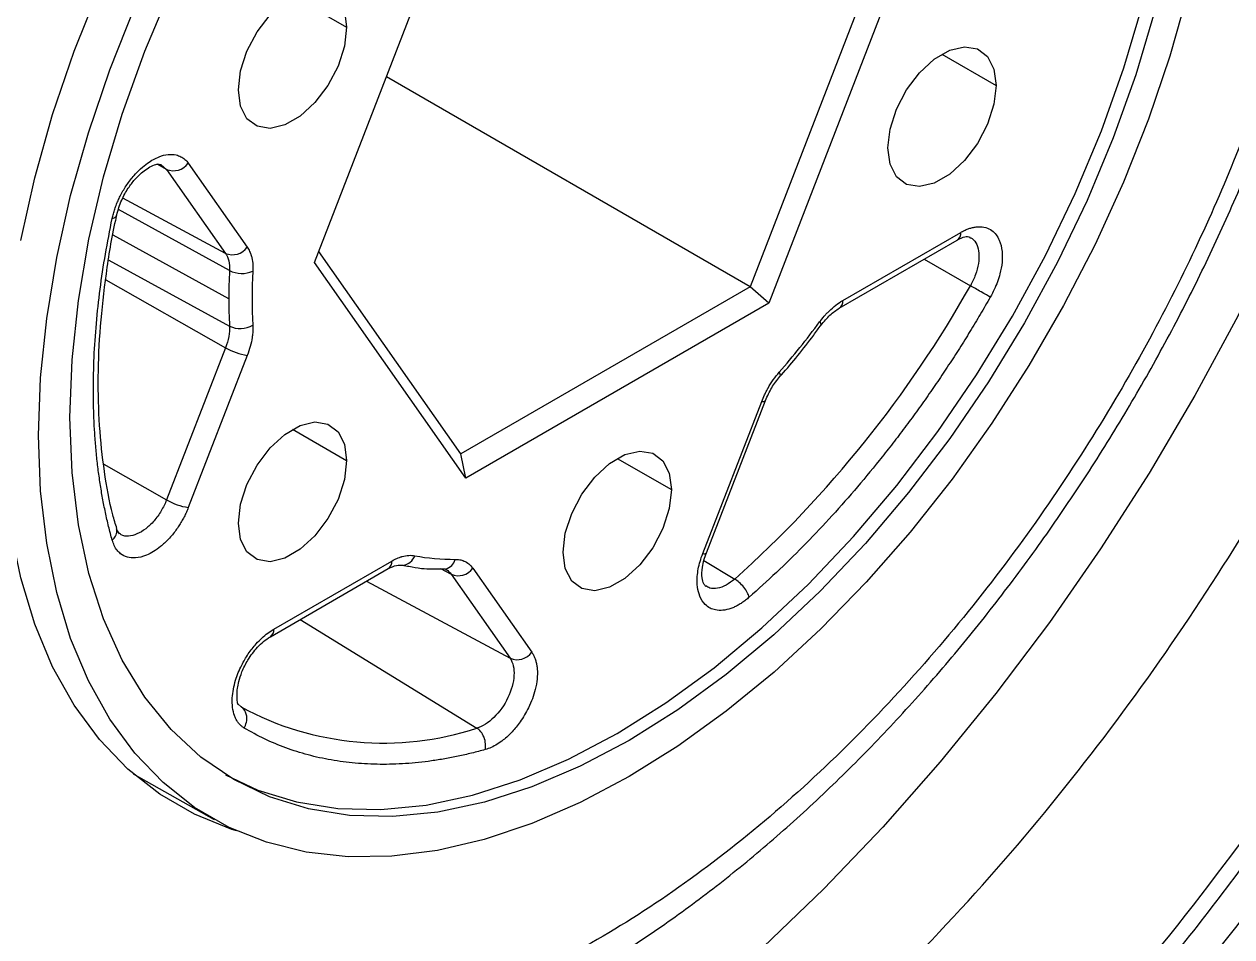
# Model space of a CAD drawing. Header units: inches. Extents: x 0 to 10.9, y 0 to 8.4.
# Drawn here: x 7.2066 to 7.6336, y 6.0254 to 6.3479 of the extents above; entities that cross this region are included whole.
import ezdxf

# ---------------------------------------------------------------- set-up
doc = ezdxf.new("R2010")
doc.units = ezdxf.units.IN
doc.header["$MEASUREMENT"] = 0

msp = doc.modelspace()

# ---------------------------------------------------------------- linework, layer by layer
at = {"color": 7, "linetype": 'Continuous', "lineweight": 25}
for p, q in [((7.30921708081773, 6.263697043919037), (7.362761094299493, 6.401701173055257)), ((7.514395477094499, 6.38696531862202), (7.463262378713904, 6.255175072557348)), ((7.523393134744792, 6.387338248074084), (7.46984912126303, 6.249334118937863)), ((7.30148216542855, 6.357883725423431), (7.320624485224743, 6.346833099424278)), ((7.53112182881448, 6.337350479075011), (7.550264148610673, 6.326299853075856)), ((7.463262378713904, 6.255175072557348), (7.334705051132849, 6.329389638068445)), ((7.256974572611162, 6.296634547198837), (7.253624687504458, 6.298433104637512)), ((7.255085870616738, 6.298290233068868), (7.256974575211606, 6.296634545802616)), ((7.264656225438152, 6.29878418718303), (7.285513996329152, 6.26910732043857)), ((7.256974574978532, 6.296634545927789), (7.277832345873172, 6.26695767917821)), ((7.277832345868899, 6.266957679184352), (7.24147444451636, 6.286478281190659)), ((7.279221795069519, 6.260902838209599), (7.23999397647309, 6.282468940655674)), ((7.278949875209705, 6.250919258665703), (7.238048432200745, 6.273326115550904)), ((7.496020219743544, 6.250284891945594), (7.537735765521392, 6.274366763926086)), ((7.494796908238414, 6.247581084033373), (7.536512454016266, 6.271662956013866)), ((7.236524440731102, 6.264562487414454), (7.279221780454256, 6.241249620933539)), ((7.360996181952708, 6.196138053805385), (7.310745343840664, 6.267635983005906)), ((7.524859036273108, 6.264935581146942), (7.541168447298363, 6.255525197666374)), ((7.362761094299493, 6.187513516860329), (7.30921708081773, 6.263697043919037)), ((7.235445851222108, 6.257601211448677), (7.277832346014232, 6.233590566229029)), ((7.463262378713904, 6.255175072557348), (7.360996181952708, 6.196138053805385)), ((7.46984912126303, 6.249334118937863), (7.463262378713904, 6.255175072557348)), ((7.46984912126303, 6.249334118937863), (7.362761094299493, 6.187513516860329)), ((7.488446106860049, 6.241640170661791), (7.48838389782073, 6.241577385789789)), ((7.277832345893838, 6.233590566298865), (7.25697457300978, 6.179831824743826)), ((7.285513996329109, 6.230919768571825), (7.264656223440157, 6.177161027004257)), ((7.473875392762375, 6.223510451954399), (7.473804572938635, 6.223444047837485)), ((7.446523336380132, 6.160899371878664), (7.467381107271159, 6.214658108296926)), ((7.447853146396031, 6.161173901723295), (7.468710917311592, 6.214932638204735)), ((7.468710917311592, 6.214932638204735), (7.468728305184133, 6.215008875542046)), ((7.30148216542855, 6.204782323194853), (7.320624485224743, 6.193731697195699)), ((7.362761094299493, 6.187513516860329), (7.360996181952708, 6.196138053805385)), ((7.23474100087155, 6.192426459276358), (7.256974572997995, 6.179831824713816)), ((7.416301997121515, 6.194515700020642), (7.435444316917708, 6.183465074021489)), ((7.24027157331489, 6.167830986728927), (7.23933030040489, 6.169262306981747)), ((7.294874454036958, 6.134165913065145), (7.336589995819051, 6.158247782738938)), ((7.446939223021372, 6.158401778921854), (7.457844917644006, 6.151871523179528)), ((7.293651142484282, 6.131462105125475), (7.33536668431562, 6.155543974827697)), ((7.339825512750936, 6.156664415258794), (7.339477893134876, 6.156712144866775)), ((7.353817511527442, 6.155539986015426), (7.357547457968271, 6.15353737317839)), ((7.355612212608927, 6.155416125736442), (7.354949577146026, 6.15533581686759)), ((7.355616462584774, 6.155417051471673), (7.355670006294325, 6.155198605154028)), ((7.357547457846874, 6.153537373244072), (7.378405230730949, 6.123860503663879)), ((7.365229108291405, 6.155687014520866), (7.38608688118027, 6.126010144933669)), ((7.327669585311115, 6.151100534153692), (7.378405230742549, 6.123860503647026)), ((7.304219221444043, 6.137562927249296), (7.366632284143748, 6.099215590254327)), ((7.283308103184757, 6.106664904666808), (7.282318955195386, 6.107659518556924)), ((7.245103717562321, 6.083064093319661), (7.273794751411394, 6.0669074748009))]:
    msp.add_line(p, q, dxfattribs=at)
at = {"color": 7, "linetype": 'Continuous', "lineweight": 25, "flags": 128}
for points in [[(7.612883950529001, 6.001004306269026), (7.635431255871736, 6.02937930234494), (7.657197335477774, 6.058739039101076), (7.678113705207997, 6.088991139943546), (7.698114554424925, 6.120040420570896), (7.717136953057318, 6.151789188459146), (7.735121049601472, 6.184137550238609), (7.752010259436181, 6.216983725995385), (7.7677514428589, 6.250224369508627), (7.782295072282905, 6.283754893415989), (7.795595388069402, 6.31746979828416), (7.807610542504285, 6.351263004549112), (7.818302731466523, 6.385028186281652), (7.827638313373911, 6.418659105728137), (7.835587915031937, 6.452049947573745), (7.842126524052714, 6.485095651876606), (7.84723356755321, 6.517692244625255), (7.850892976885151, 6.549737164879325), (7.853093238192923, 6.581129587464217), (7.853827428640438, 6.611770740204397)], [(7.719631831533208, 6.556658874671959), (7.718908899009602, 6.530208903971669), (7.716743072123589, 6.503032941749395), (7.713143250722413, 6.475242659863136), (7.708124227244372, 6.44695225454216), (7.701706625933515, 6.418277977130203), (7.693916818090194, 6.389337656383764), (7.684786813705753, 6.360250214288469), (7.674354129926583, 6.331135177383127), (7.662661636888138, 6.302112185599533), (7.649757381552344, 6.273300500636342), (7.635694390272329, 6.244818515887154), (7.620530450895767, 6.216783269936668), (7.604327875302211, 6.189309965624038), (7.587153243350214, 6.162511496649691), (7.569077129286415, 6.136497983670893), (7.550173811740819, 6.111376321792355), (7.530520968499966, 6.087249741311319), (7.510199357312255, 6.064217383522115), (7.489292484037029, 6.042373893323322), (7.467886259501086, 6.021809030301584)], [(7.205392546892512, 6.271532994669743), (7.210351488045088, 6.293630376426003), (7.216668998691561, 6.31597346504285), (7.224301923828345, 6.338409634569436), (7.233198122837071, 6.360785623217917)], [(7.222788660798741, 6.208981671320114), (7.223540939587878, 6.229312540315255), (7.225792050659466, 6.250357241723291), (7.229524861698994, 6.271955612659371), (7.234710963760516, 6.293943276479216), (7.24131088747589, 6.316152893784644), (7.249274403440499, 6.338415435977427), (7.258540904489352, 6.360561471668986)], [(7.282346066951849, 6.324735438917265), (7.283121339401337, 6.331409636492992), (7.285384348786665, 6.338438240791331), (7.28895175954607, 6.34525183609275), (7.293534561276033, 6.351298425427936), (7.298761482635364, 6.356088150089409), (7.304209069541228, 6.359232975070682), (7.309435990900559, 6.360478125354769), (7.314018792630522, 6.359722726270845), (7.317586203389927, 6.357027975760158), (7.319849212775256, 6.352612186482789), (7.320624485224743, 6.346833099424278)], [(7.617924947789451, 6.358816132277951), (7.611653132392058, 6.336634653677565), (7.604075417041985, 6.314360767431894), (7.595243565218776, 6.292146626769417), (7.585217907425762, 6.270143976795705), (7.574066929071553, 6.24850311792047), (7.561866802645253, 6.227371879153371), (7.548700867381116, 6.206894608281983), (7.534659059967082, 6.187211185830037), (7.519837300185993, 6.168456069531606), (7.50433683568622, 6.150757375848447), (7.488263550357562, 6.134236004804658), (7.47172724103691, 6.119004814116912), (7.45484086748452, 6.105167848261837), (7.437719780754314, 6.092819627746717), (7.420480935229213, 6.082044503438604)], [(7.420480935229213, 6.082044503438604), (7.40324208970411, 6.072916080362353), (7.386121002973904, 6.065496714903674), (7.369234629421515, 6.059837088851791), (7.352698320100862, 6.055975863191418), (7.336625034772204, 6.05393941400905), (7.321124570272431, 6.053741652317535), (7.306302810491341, 6.055383929029752), (7.292261003077308, 6.058855025730512), (7.279095067813172, 6.064131231309701), (7.266894941386872, 6.071176503933213), (7.255743963032663, 6.079942717245217), (7.245718305239649, 6.090369989119965), (7.23688645341644, 6.102387090717443), (7.229308738066367, 6.115911933048556), (7.223036922668974, 6.130852127726174), (7.218113850082963, 6.147105618071491), (7.214573149886025, 6.164561376264627), (7.212439008650729, 6.183100161777213), (7.211726004725702, 6.202595335906121), (7.212439008650729, 6.222913726844203), (7.214573149886025, 6.243916539378773), (7.218113850082963, 6.26546030300365), (7.223036922668974, 6.287397851968187), (7.229308738066368, 6.309579330568572), (7.23688645341644, 6.331853216814243), (7.24571830523965, 6.354067357476719)], [(7.277783291649996, 6.082735108760939), (7.289254387644575, 6.077326506929264), (7.302934379731024, 6.073102218781318), (7.317477191513053, 6.070798964447083), (7.33277214341181, 6.070434273082783), (7.348702831608001, 6.072010920209909), (7.365148013945243, 6.075516906591818), (7.381982532656073, 6.080925549555171), (7.399078266888144, 6.088195686061187), (7.416305107781262, 6.097271985981231), (7.43353194867438, 6.108085373192487), (7.45062768290645, 6.120553551288979), (7.467462201617281, 6.1345816299069), (7.483907383954521, 6.150062846897582), (7.499838072150713, 6.166879380851911), (7.51513302404947, 6.184903247792395), (7.529675835831498, 6.203997275208507), (7.543355827917948, 6.224016146022322), (7.556068887308835, 6.244807504539224), (7.567718259945839, 6.26621311596673), (7.57821528706911, 6.288070070676818), (7.587480079963961, 6.310212024046554), (7.595442127962229, 6.332470462441116), (7.602040835071027, 6.35467598570431)], [(7.606250906697911, 6.35227070776692), (7.599650982982537, 6.330061090461492), (7.591687467017926, 6.30779854826871), (7.582420965969074, 6.28565251257715), (7.571922003504228, 6.263791528090567), (7.560270483067192, 6.242381970100929), (7.547555079763871, 6.22158677827198), (7.533872565491175, 6.201564216570018), (7.519327072444449, 6.18246666877955), (7.504029300608583, 6.164439478770675), (7.4880956752643, 6.147619844344476), (7.471647460921453, 6.132135773074909), (7.454809838422894, 6.118105108093873), (7.437710952242674, 6.105634631233821), (7.420480935229213, 6.094819250353537), (7.403250918215751, 6.085741277032029), (7.38615203203553, 6.078469800127699), (7.369314409536972, 6.07306015997043), (7.352866195194124, 6.069553527188248), (7.336932569849841, 6.067976589373988), (7.321634798013976, 6.068341347976597), (7.307089304967248, 6.070645026962862), (7.293406790694553, 6.0748700939447), (7.280691387391233, 6.080984393611211), (7.269039866954197, 6.08894139245002), (7.258540904489351, 6.098680532895398), (7.249274403440499, 6.110127694207897), (7.24131088747589, 6.123195756577948), (7.234710963760516, 6.137785264160201), (7.229524861698994, 6.15378518199257), (7.225792050659466, 6.171073741039337), (7.223540939587878, 6.189519364927039), (7.222788660798741, 6.208981671320114)], [(7.320624485224743, 6.346833099424278), (7.319849212775256, 6.34015890184855), (7.317586203389927, 6.333130297550212), (7.314018792630522, 6.326316702248793), (7.309435990900559, 6.320270112913605), (7.304209069541228, 6.315480388252134), (7.298761482635364, 6.31233556327086), (7.293534561276033, 6.311090412986773), (7.28895175954607, 6.311845812070698), (7.285384348786665, 6.314540562581382), (7.283121339401337, 6.318956351858754), (7.282346066951849, 6.324735438917265)], [(7.511985730337779, 6.304202192568844), (7.512761002787266, 6.310876390144572), (7.515024012172595, 6.317904994442911), (7.518591422931999, 6.324718589744328), (7.523174224661963, 6.330765179079516), (7.528401146021293, 6.335554903740989), (7.533848732927158, 6.338699728722261), (7.539075654286489, 6.339944879006348), (7.543658456016452, 6.339189479922424), (7.547225866775856, 6.336494729411738), (7.549488876161185, 6.332078940134368), (7.550264148610673, 6.326299853075856)], [(7.550264148610673, 6.326299853075856), (7.549488876161185, 6.319625655500129), (7.547225866775856, 6.31259705120179), (7.543658456016451, 6.305783455900372), (7.539075654286489, 6.299736866565184), (7.533848732927157, 6.294947141903712), (7.528401146021293, 6.291802316922439), (7.523174224661963, 6.290557166638353), (7.518591422931999, 6.291312565722276), (7.515024012172595, 6.294007316232962), (7.512761002787266, 6.298423105510332), (7.511985730337779, 6.304202192568844)], [(7.281673936330927, 6.06292404650123), (7.280079921881604, 6.063422430807623), (7.266818062127803, 6.068737077812917), (7.254529047910562, 6.07583368094713), (7.243296825657881, 6.084663763214993), (7.23319812283707, 6.095167006201033), (7.224301923828344, 6.107271662105505), (7.21666899869156, 6.120895043854623), (7.210351488045088, 6.135944089937112), (7.205392546892512, 6.152316000108699), (7.201826049830207, 6.169898937622011), (7.199676359649487, 6.188572793184968), (7.198958160914046, 6.208210005429035)], [(7.282346066951849, 6.171634036688687), (7.283121339401337, 6.178308234264414), (7.285384348786665, 6.185336838562753), (7.28895175954607, 6.192150433864171), (7.293534561276033, 6.198197023199358), (7.298761482635364, 6.202986747860831), (7.304209069541228, 6.206131572842104), (7.309435990900559, 6.20737672312619), (7.314018792630522, 6.206621324042267), (7.317586203389927, 6.203926573531581), (7.319849212775256, 6.199510784254211), (7.320624485224743, 6.193731697195699)], [(7.397165898644814, 6.161367413514476), (7.397941171094302, 6.168041611090204), (7.40020418047963, 6.175070215388542), (7.403771591239034, 6.181883810689961), (7.408354392968998, 6.187930400025148), (7.413581314328328, 6.192720124686621), (7.419028901234193, 6.195864949667894), (7.424255822593524, 6.197110099951979), (7.428838624323487, 6.196354700868056), (7.432406035082892, 6.19365995035737), (7.43466904446822, 6.18924416108), (7.435444316917708, 6.183465074021489)], [(7.320624485224743, 6.193731697195699), (7.319849212775256, 6.187057499619971), (7.317586203389927, 6.180028895321633), (7.314018792630522, 6.173215300020215), (7.309435990900559, 6.167168710685027), (7.304209069541228, 6.162378986023555), (7.298761482635364, 6.159234161042281), (7.293534561276033, 6.157989010758196), (7.28895175954607, 6.15874440984212), (7.285384348786665, 6.161439160352805), (7.283121339401337, 6.165854949630176), (7.282346066951849, 6.171634036688687)], [(7.435444316917708, 6.183465074021489), (7.43466904446822, 6.176790876445762), (7.432406035082892, 6.169762272147422), (7.428838624323487, 6.162948676846004), (7.424255822593524, 6.156902087510817), (7.419028901234193, 6.152112362849345), (7.413581314328328, 6.148967537868071), (7.408354392968998, 6.147722387583985), (7.403771591239034, 6.148477786667909), (7.40020418047963, 6.151172537178594), (7.397941171094302, 6.155588326455965), (7.397165898644814, 6.161367413514476)], [(7.340611503298182, 6.156673958605823), (7.340117979928709, 6.156649240925921), (7.340031127439577, 6.156651405381359)]]:
    msp.add_lwpolyline(points, dxfattribs=at)
at = {"color": 7, "linetype": 'Continuous', "lineweight": 25}
for centre, radius, start, end in [((7.259447199184667, 6.302598574682921), 0.006456276481292843, 247.4815893315273, 323.7859882835002), ((7.534917552206587, 6.274013195406441), 0.002840305790972685, 304.1613054868545, 7.150874929247471), ((7.280304969649638, 6.272921708765034), 0.006456277352524044, 247.4816194089307, 323.7859844811366), ((7.465238410694641, 6.250840864739921), 0.1862885519797985, 176.9037855960405, 179.9758887963237), ((7.28360358584327, 6.269509759750356), 0.009658115186538552, 243.0193185458923, 293.4963916933034), ((7.185475651665207, 6.456136813206567), 0.4083655026635304, 311.8339616282895, 330.5768943239228), ((7.448209368785778, 6.250840159973659), 0.1692595120583537, 179.9732244213106, 183.2482177580401), ((7.493198774377796, 6.249932076705878), 0.002843419164538486, 304.3931719307128, 7.127707016237549), ((7.487205459496461, 6.241683331206061), 0.001241397886802994, 358.0075562130475, 57.67179591124777), ((7.283001115790718, 6.249027690747183), 0.00864764085560584, 244.0850663052112, 300.9939240190232), ((7.288951185752285, 6.253187926125854), 0.02253186880802211, 240.4309767059778, 261.2253895266214), ((7.472643959289186, 6.224029315770842), 0.001336281429528642, 337.1519018908823, 44.820105143774), ((7.467842785647874, 6.215779793612064), 0.001212981809310748, 247.6282531092215, 315.700635523326), ((7.268093412978966, 6.199429185013074), 0.02253186927515468, 240.4309766727774, 261.2253894125605), ((7.33377178250466, 6.157894214219134), 0.002840305790520166, 304.1613055008735, 7.15087493617181), ((7.339713916171665, 6.161954149979437), 0.005355939095217346, 279.6475664399485, 339.8146306099324), ((7.354330855815234, 6.160101017255012), 0.004856962401903656, 285.2967628552455, 344.8224398082682), ((7.446985014796033, 6.162021056819568), 0.001212981543946183, 247.6282447350761, 315.7006442201235), ((7.360020081568909, 6.159501402927556), 0.006456277434617718, 247.4816213945392, 323.785984131868), ((7.291971480575568, 6.133850490702318), 0.002920059227345431, 305.158466522719, 6.201141191835527), ((7.380877854475369, 6.129824533304052), 0.006456277399052629, 247.4816199839532, 323.7859843000523), ((7.333608892537522, 6.199550576547007), 0.1056297950175814, 241.562965237737, 288.2179965486972)]:
    msp.add_arc(centre, radius, start, end, dxfattribs=at)
for points, knots in [([(7.395029203503368, 7.474254877316403), (7.392019268060231, 7.475810364165667), (7.381445241878698, 7.481274853015966), (7.362417403302498, 7.488970269481786), (7.338023147754916, 7.49734374428788), (7.312819043607847, 7.503976935744419), (7.286909262399522, 7.508984505322472), (7.260313447674344, 7.512319046118499), (7.233077881895302, 7.513977289846602), (7.205246752113464, 7.513945972016639), (7.176870478961093, 7.512217972681005), (7.148003389559644, 7.508789440202618), (7.118703658344013, 7.503661743422023), (7.089032195046875, 7.49684167456807), (7.059051599429364, 7.48834163460339), (7.028825104366493, 7.478179386488253), (6.998415703075528, 7.466377605445579), (6.967885507705667, 7.452963305628618), (6.937295351991261, 7.437967251097509), (6.906704797402057, 7.42142352268378), (6.876172308030043, 7.403369244713346), (6.845754738766543, 7.383843974624733), (6.815507288310438, 7.362889268583568), (6.785483468350926, 7.340548270090168), (6.755735829775182, 7.316865967781711), (6.726316058878641, 7.291889132145068), (6.697275042067984, 7.265666272683965), (6.668662899844444, 7.23824760453673), (6.640528993247301, 7.209685016721487), (6.612921907016832, 7.180032036781582), (6.58588941397276, 7.149343788586282), (6.559478424888745, 7.117676941494836), (6.533734927699932, 7.085089650109877), (6.508703919358511, 7.051641484533674), (6.484429333134499, 7.017393351487828), (6.460953963689381, 6.982407406937956), (6.438319391844801, 6.946746961033174), (6.416565910636012, 6.910476376278122), (6.395732494087136, 6.873661030815253), (6.375856755433792, 6.836367278696807), (6.356974791850788, 6.798662199013894), (6.339121092669026, 6.760613397246608), (6.322328469958677, 6.722288807975681), (6.306628087937502, 6.683756713348517), (6.292049425780719, 6.645085623608018), (6.278620245191531, 6.606344159008516), (6.266366575100856, 6.567600941458615), (6.255312667856468, 6.528924474175049), (6.245481096503478, 6.490383101185514), (6.236892357126515, 6.452044716178719), (6.229566346499295, 6.413977469398255), (6.223516853493358, 6.376246824947362), (6.218772149528831, 6.338926345728998), (6.215298078704818, 6.302057317629345), (6.213285282513826, 6.265799599173191), (6.212441853070853, 6.24073264982225), (6.212659387902434, 6.2279787055436), (6.212677960039606, 6.22688983163364)], [0, 0, 0, 0, 0.007164773257650924, 0.02517014116827869, 0.0431973886730683, 0.06126747105727935, 0.0793982544675005, 0.09760346378616465, 0.1158920342456558, 0.134267922621993, 0.1527303782042145, 0.1712746107331366, 0.1898927363660717, 0.2085748499814257, 0.2273100725796954, 0.2460874539306307, 0.2648966601583378, 0.2837284271020927, 0.3025748001004492, 0.3214292037229995, 0.3402860337730477, 0.3591405083007086, 0.3779899528206379, 0.3968325182589684, 0.4156670256866117, 0.4344928290285729, 0.4533096984734979, 0.4721177242887724, 0.4909172392569265, 0.509708757296404, 0.5284929256854648, 0.5472704884441901, 0.5660422586987122, 0.5848090981650325, 0.6035719021965278, 0.6223315891146669, 0.6410890927754663, 0.6598453575123974, 0.678601334741333, 0.6973578722227296, 0.7161157186743613, 0.734875834959481, 0.7536391815164669, 0.7724067153311523, 0.7911793854745302, 0.8099581264842586, 0.8287438487636967, 0.8475374249904316, 0.8663396712972994, 0.8851513217119449, 0.9039729940221812, 0.9228051448906657, 0.9416480117116841, 0.9605015384554338, 0.9793652827032656, 0.9982383014373495, 1, 1, 1, 1]), ([(6.940577055881089, 6.084562521952886), (6.940577055881089, 6.106048808907548), (6.941731138159014, 6.129557582677938), (6.947326688597435, 6.181033954060199), (6.951770823970306, 6.209010045648171), (6.965108079565971, 6.269514178236271), (6.974008443209142, 6.30205344987563), (6.997461153375196, 6.371145896540584), (7.012026639429285, 6.407709573414065), (7.047751431203383, 6.483337951326005), (7.068927761299539, 6.522404638310485), (7.118089293734028, 6.60032964707215), (7.146087319979491, 6.639171960367058), (7.207894918204574, 6.712918398342103), (7.241701114355662, 6.747786703142785), (7.312727919302982, 6.809619860812255), (7.34992362829263, 6.836544155102313), (7.424350277822001, 6.879509745327316), (7.46154598681165, 6.895530702521325), (7.53257279175897, 6.915703348301424), (7.566378987910057, 6.919866846761495), (7.62818658613514, 6.917481942724171), (7.656184612380604, 6.910965462457572), (7.705346144815092, 6.889801150859356), (7.726522474911248, 6.875184134178032), (7.762247266685346, 6.840802722882096), (7.776812752739437, 6.821055998247774), (7.800265462905489, 6.779041474370752), (7.809165826548662, 6.756778343859986), (7.822503082144324, 6.711673078808527), (7.826947217517197, 6.688828076703762), (7.832542767955618, 6.643812190342412), (7.833696850233542, 6.621635891607585), (7.833696850233542, 6.600149604652922)], [0, 0, 0, 0, 0.0625, 0.0625, 0.125, 0.125, 0.1875, 0.1875, 0.2500000000000001, 0.2500000000000001, 0.3125000000000001, 0.3125000000000001, 0.3750000000000001, 0.3750000000000001, 0.4375000000000001, 0.4375000000000001, 0.5000000000000001, 0.5000000000000001, 0.5625000000000001, 0.5625000000000001, 0.6250000000000001, 0.6250000000000001, 0.6875000000000001, 0.6875000000000001, 0.7500000000000001, 0.7500000000000001, 0.8125000000000001, 0.8125000000000001, 0.8750000000000001, 0.8750000000000001, 0.9375000000000001, 0.9375000000000001, 1, 1, 1, 1]), ([(7.7601286632594, 6.557679594312338), (7.7601286632594, 6.57562613847761), (7.759164709430858, 6.594149018931856), (7.754490993898527, 6.631748795683768), (7.750779004390335, 6.650830214455377), (7.7396389853123, 6.6885046452698), (7.732204905634122, 6.707100052461921), (7.712615895225831, 6.742192924019153), (7.700449989627066, 6.758686488799198), (7.6706106528109, 6.787403759381539), (7.652923001885873, 6.799612706231659), (7.611860550521911, 6.817290318637488), (7.58847503884114, 6.822733246080158), (7.53684988864016, 6.824725250828402), (7.508613069800054, 6.821247664907977), (7.449287524414066, 6.804398347052975), (7.418219595574156, 6.791016750853551), (7.356054310540475, 6.755129495685312), (7.324986381700565, 6.732640824766281), (7.265660836314578, 6.680994325893074), (7.237424017474472, 6.651870374723941), (7.185798867273492, 6.590273240284507), (7.162413355592721, 6.557829975773552), (7.121350904228758, 6.492742666166672), (7.103663253303731, 6.460111992247199), (7.073823916487565, 6.396942956703347), (7.061658010888801, 6.366402936306185), (7.04206900048051, 6.308693074747708), (7.034634920802332, 6.281514461857834), (7.023494901724296, 6.230978038791115), (7.019782912216105, 6.207610848158566), (7.015109196683775, 6.164614914313458), (7.014145242855231, 6.144979076458741), (7.014145242855231, 6.12703253229347)], [0, 0, 0, 0, 0.06250000000000001, 0.06250000000000001, 0.125, 0.125, 0.1875, 0.1875, 0.25, 0.25, 0.3125, 0.3125, 0.375, 0.375, 0.4375000000000001, 0.4375000000000001, 0.5, 0.5, 0.5625, 0.5625, 0.625, 0.625, 0.6875, 0.6875, 0.75, 0.75, 0.8125000000000001, 0.8125000000000001, 0.8750000000000001, 0.8750000000000001, 0.9375000000000001, 0.9375000000000001, 1, 1, 1, 1]), ([(7.02305388347897, 6.139354575564903), (7.02306707757712, 6.145132636694493), (7.023098485017799, 6.158886825127997), (7.024575228622738, 6.181512447397434), (7.027272197694717, 6.206979261418429), (7.031241060948826, 6.23304172324311), (7.036420517957048, 6.259566583630386), (7.042812530273443, 6.286463360802514), (7.050395069614375, 6.313627461771437), (7.059145650962536, 6.340956272028777), (7.069035204805876, 6.368345586507091), (7.080029945076397, 6.39569124547725), (7.092091113931708, 6.422889317481264), (7.105175308124002, 6.44983662740708), (7.119234655482527, 6.476431157777331), (7.13421703442079, 6.502572458548249), (7.150066092509967, 6.528161728401708), (7.166721586682745, 6.553102510740536), (7.184119625538591, 6.577301123414847), (7.202193128845197, 6.600667316648047), (7.220871888470811, 6.623114373496325), (7.240082785479631, 6.644559468477873), (7.259750043055121, 6.664924067161835), (7.279795502139324, 6.684134339140234), (7.300138929760196, 6.702121586469802), (7.320698373621366, 6.71882268797213), (7.341390581039621, 6.734180556571164), (7.362131505732696, 6.748144601352263), (7.382836931649557, 6.760671176642453), (7.403423249063595, 6.77172398718688), (7.423808230211353, 6.781274305421304), (7.443910974021033, 6.789300679120021), (7.46365423448534, 6.795789595076821), (7.48296633919238, 6.800735217529255), (7.501783975716824, 6.80413803838079), (7.520053927059834, 6.806003747515311), (7.537731676019614, 6.806335229936257), (7.554792270674644, 6.805146707565802), (7.571187669841385, 6.802389959684472), (7.586547688276671, 6.798331684633931), (7.595989727953339, 6.794420739939615), (7.60053535334826, 6.79253791693427)], [0, 0, 0, 0, 0.01862485683052684, 0.0443349048493524, 0.07006189061383113, 0.09580995473097577, 0.1215808870643338, 0.1473748220710552, 0.1731907511037901, 0.1990268926852108, 0.2248809551172497, 0.2507503189320393, 0.2766321605753485, 0.302523533652711, 0.3284214200842916, 0.3543227605032292, 0.3802244710551851, 0.4061225158592972, 0.432013692943684, 0.4578948960516549, 0.4837630360609082, 0.5096150703987451, 0.5354480528984135, 0.5612592133340683, 0.5870460788659949, 0.6128066535211937, 0.6385396767158978, 0.6642449875936539, 0.689924028147518, 0.7155805235538266, 0.7412213803786453, 0.7668571256821305, 0.7924992004394075, 0.8181693748962584, 0.8438979181027688, 0.8697250806648141, 0.8957017181016693, 0.9218878107198506, 0.9483468001073829, 0.9751329050500674, 1, 1, 1, 1]), ([(7.344036266172361, 5.573584689895905), (7.349420931955088, 5.576736609923029), (7.364984859073646, 5.58584697174772), (7.390653698047882, 5.602053413763835), (7.420949897267907, 5.622641779024148), (7.451033989053603, 5.644647254489634), (7.480855054582408, 5.667999859037842), (7.510360947921193, 5.692660240657), (7.539500656057442, 5.718578448675191), (7.568223851951894, 5.745705188819221), (7.596480990213318, 5.773988850307577), (7.624223289505393, 5.803376344434835), (7.651402771704825, 5.833812929444895), (7.677972306720728, 5.865242316798476), (7.70388567152825, 5.897606713609324), (7.729097616619658, 5.930846894187015), (7.753563937847638, 5.964902275593567), (7.777241550982376, 5.999711003278353), (7.8000885670293, 6.035210044232821), (7.822064366628483, 6.071335287254683), (7.843129661200525, 6.108021630135084), (7.863246471290886, 6.145202917605587), (7.882378317537438, 6.182812238730975), (7.900490291388291, 6.220782071186544), (7.91754917858349, 6.259044585363888), (7.933523402212255, 6.297531574122148), (7.948383061862363, 6.336174572770537), (7.962099967195128, 6.374904977630224), (7.974647657735137, 6.41365415715794), (7.986001438691585, 6.452353568936888), (7.996138321942024, 6.490934822503108), (8.005037288347832, 6.529329900164161), (8.012678321594919, 6.567470729591668), (8.019046009736396, 6.605291103595419), (8.024116077476524, 6.642719741523735), (8.027905685086429, 6.67970632838741), (8.030285583996918, 6.716124248450227), (8.031375049248606, 6.744221992327307), (8.031213189854698, 6.759922905021436), (8.031172003007795, 6.763918169502497)], [0, 0, 0, 0, 0.0147918128403038, 0.04275450070387832, 0.07070804841371159, 0.09865197468039204, 0.1265843046125653, 0.1545039014274174, 0.1824102856211445, 0.2103034850167829, 0.2381839132106106, 0.2660522729570828, 0.2939094806681083, 0.3217566083256995, 0.3495948394724028, 0.3774254364008757, 0.4052497161259397, 0.4330690331445143, 0.4608847673505104, 0.4886983157674696, 0.5165110869919702, 0.5443244540194697, 0.5721394088163111, 0.5999573758528902, 0.6277797798588552, 0.6556080417131425, 0.6834435724554865, 0.7112877643707741, 0.7391419779771934, 0.7670075234968198, 0.7948856350652004, 0.8227774355432292, 0.8506838893356643, 0.8786057401163953, 0.9065434298578342, 0.9344969951509436, 0.9624659366422924, 0.9904490577659866, 1, 1, 1, 1]), ([(7.145004851614688, 6.177063422944166), (7.145004851614688, 6.189776844365763), (7.145687721315973, 6.203686969864814), (7.148998604716141, 6.234145503906469), (7.151628196602779, 6.250698938328974), (7.159519841694974, 6.286499192554557), (7.164786180827456, 6.305752657519254), (7.178663133529837, 6.346634611360526), (7.187281521751441, 6.368269314173375), (7.208419856819818, 6.413018574101587), (7.220949876978413, 6.436134306299866), (7.250038722384324, 6.482242481144556), (7.266605135528792, 6.505225451582859), (7.303176649487922, 6.548861168926521), (7.323179752827128, 6.569492721233496), (7.365206265152421, 6.606079358698538), (7.387214940939836, 6.622010445373072), (7.431253138998954, 6.64743315597499), (7.453261814786369, 6.656912745483155), (7.495288327111662, 6.66884888631252), (7.51529143045087, 6.671312425528148), (7.551862944409999, 6.669901279426425), (7.568429357554467, 6.66604548247139), (7.597518202960377, 6.653522573649877), (7.610048223118974, 6.64487369479108), (7.631186558187349, 6.62453023704071), (7.639804946408954, 6.61284611346449), (7.653681899111334, 6.58798614817577), (7.658948238243818, 6.57481306894879), (7.666839883336012, 6.548124314202934), (7.669469475222649, 6.534606941948343), (7.672780358622818, 6.507971072512817), (7.673463228324104, 6.494849371588781), (7.673463228324104, 6.482135950167183)], [0, 0, 0, 0, 0.0625, 0.0625, 0.125, 0.125, 0.1875, 0.1875, 0.25, 0.25, 0.3125, 0.3125, 0.375, 0.375, 0.4375, 0.4375, 0.5, 0.5, 0.5625, 0.5625, 0.625, 0.625, 0.6875, 0.6875, 0.75, 0.75, 0.8125, 0.8125, 0.875, 0.875, 0.9375, 0.9375, 1, 1, 1, 1]), ([(7.380922530611259, 5.812949832196914), (7.385333027033936, 5.815539344109975), (7.398081765515657, 5.823024444881209), (7.419091679598433, 5.83654001552072), (7.443844837712316, 5.85392292231779), (7.468358059909582, 5.872699136504698), (7.492568999155623, 5.892787262260753), (7.516414729866382, 5.914135804183688), (7.539833817324014, 5.936681847878323), (7.562765921212812, 5.960362353835637), (7.585151920593532, 5.985111219899676), (7.606933953771903, 6.010860169218723), (7.628055521500923, 6.03753863657023), (7.648461601224416, 6.065073948301473), (7.668098775751748, 6.093391449183162), (7.686915366798718, 6.122414667438496), (7.704861569021278, 6.152065490994929), (7.72188953336176, 6.182264276114918), (7.737953458641783, 6.212929954984136), (7.753009822574566, 6.243980413525365), (7.767017522584887, 6.275332806373525), (7.779937980134421, 6.306903877624661), (7.791735129397942, 6.338610011623279), (7.802375446839697, 6.370367434201303), (7.811828088048017, 6.402092467313545), (7.820064545004451, 6.433701531587813), (7.827060017717296, 6.465112008079126), (7.832788313856337, 6.496239773005769), (7.837240875843775, 6.527009002067883), (7.840355654279072, 6.557315931112242), (7.842198193281106, 6.585853637094453), (7.842340893590293, 6.603941549910237), (7.84240723820757, 6.612351031711243)], [0, 0, 0, 0, 0.0180446032691559, 0.05215873816427469, 0.0862596380957263, 0.120345555575488, 0.1544136730850096, 0.1884627752841457, 0.2224928234772579, 0.2565046239928678, 0.2904995773366684, 0.3244794931707036, 0.3584464569650853, 0.3924027361174464, 0.4263507155510468, 0.4602928548527073, 0.4942316607207551, 0.5281696698155468, 0.5621091580194901, 0.5960521208030372, 0.6300011328173984, 0.6639587661184249, 0.697927575476487, 0.7319100747551127, 0.7659086995651087, 0.7999257502761362, 0.8339633077957923, 0.8680231124403788, 0.9021063938169013, 0.9362136372014348, 0.970344270089647, 0.9999999999999999, 0.9999999999999999, 0.9999999999999999, 0.9999999999999999]), ([(7.833696850233542, 6.600149604652922), (7.833696850233542, 6.578663317698259), (7.832542767955618, 6.55515454392787), (7.826947217517197, 6.503678172545609), (7.822503082144324, 6.475702080957637), (7.809165826548662, 6.415197948369537), (7.80026546290549, 6.382658676730179), (7.776812752739437, 6.313566230065224), (7.762247266685346, 6.277002553191742), (7.726522474911248, 6.201374175279804), (7.705346144815092, 6.162307488295323), (7.656184612380604, 6.084382479533659), (7.62818658613514, 6.04554016623875), (7.566378987910057, 5.971793728263704), (7.53257279175897, 5.936925423463022), (7.46154598681165, 5.875092265793553), (7.424350277822001, 5.848167971503495), (7.34992362829263, 5.805202381278492), (7.312727919302982, 5.789181424084482), (7.241701114355662, 5.769008778304384), (7.207894918204574, 5.764845279844312), (7.146087319979491, 5.767230183881638), (7.118089293734028, 5.773746664148236), (7.068927761299539, 5.794910975746451), (7.047751431203383, 5.809527992427776), (7.012026639429285, 5.843909403723711), (6.997461153375196, 5.863656128358034), (6.974008443209142, 5.905670652235056), (6.965108079565971, 5.927933782745822), (6.951770823970307, 5.973039047797281), (6.947326688597435, 5.995884049902045), (6.941731138159014, 6.040899936263397), (6.940577055881089, 6.063076234998222), (6.940577055881089, 6.084562521952886)], [0, 0, 0, 0, 0.0625, 0.0625, 0.125, 0.125, 0.1875, 0.1875, 0.2500000000000001, 0.2500000000000001, 0.3125000000000001, 0.3125000000000001, 0.3750000000000001, 0.3750000000000001, 0.4375000000000001, 0.4375000000000001, 0.5000000000000001, 0.5000000000000001, 0.5625000000000001, 0.5625000000000001, 0.6250000000000001, 0.6250000000000001, 0.6875000000000001, 0.6875000000000001, 0.7500000000000001, 0.7500000000000001, 0.8125000000000001, 0.8125000000000001, 0.8750000000000001, 0.8750000000000001, 0.9375000000000001, 0.9375000000000001, 1, 1, 1, 1]), ([(7.014145242855231, 6.12703253229347), (7.014145242855231, 6.109085988128198), (7.015109196683775, 6.090563107673952), (7.019782912216106, 6.05296333092204), (7.023494901724296, 6.033881912150432), (7.034634920802332, 5.996207481336008), (7.04206900048051, 5.977612074143887), (7.061658010888801, 5.942519202586655), (7.073823916487565, 5.92602563780661), (7.103663253303731, 5.897308367224269), (7.121350904228758, 5.885099420374148), (7.162413355592721, 5.86742180796832), (7.185798867273492, 5.861978880525649), (7.237424017474472, 5.859986875777407), (7.265660836314578, 5.863464461697831), (7.324986381700565, 5.880313779552834), (7.356054310540475, 5.893695375752257), (7.418219595574156, 5.929582630920496), (7.449287524414066, 5.952071301839528), (7.508613069800054, 6.003717800712733), (7.53684988864016, 6.032841751881866), (7.58847503884114, 6.094438886321301), (7.611860550521911, 6.126882150832256), (7.652923001885873, 6.191969460439136), (7.6706106528109, 6.224600134358609), (7.700449989627066, 6.287769169902461), (7.712615895225831, 6.318309190299622), (7.732204905634122, 6.376019051858099), (7.7396389853123, 6.403197664747974), (7.750779004390335, 6.453734087814694), (7.754490993898527, 6.477101278447241), (7.759164709430858, 6.520097212292351), (7.7601286632594, 6.539733050147067), (7.7601286632594, 6.557679594312338)], [0, 0, 0, 0, 0.0625, 0.0625, 0.125, 0.125, 0.1875, 0.1875, 0.25, 0.25, 0.3125, 0.3125, 0.375, 0.375, 0.4375, 0.4375, 0.5, 0.5, 0.5625, 0.5625, 0.625, 0.625, 0.6875, 0.6875, 0.75, 0.75, 0.8125, 0.8125, 0.875, 0.875, 0.9375, 0.9375, 1, 1, 1, 1]), ([(7.40301961752334, 6.010742228243237), (7.406520764509131, 6.01280815336388), (7.416612458395623, 6.0187629687414), (7.43317579127364, 6.029745086787242), (7.452568507746822, 6.044090776767492), (7.471634502645125, 6.059789152586005), (7.490297883614351, 6.076736841136112), (7.508481819179944, 6.094859398548952), (7.526112397518135, 6.114070341712105), (7.543117751197665, 6.134282502980603), (7.55942822447225, 6.155405070463091), (7.574976439952769, 6.177344540454956), (7.589697503934792, 6.20000471924414), (7.603529231800524, 6.223287070269759), (7.616412182294469, 6.247090669427145), (7.628290062632232, 6.271312773035899), (7.639110078051981, 6.295849445379313), (7.648823119973381, 6.320596377391995), (7.657384065894095, 6.345449305667029), (7.664750363869085, 6.370303571391852), (7.670887074936732, 6.395056937399723), (7.675747811974641, 6.419600536273785), (7.679345579451578, 6.443853649940861), (7.681487274601523, 6.467633746839789), (7.682404588745825, 6.484493311353266), (7.682189392417578, 6.493189023209645), (7.682160857288529, 6.49434207847788)], [0, 0, 0, 0, 0.02351593580529283, 0.0677822515206041, 0.1120129642742356, 0.1562036495543206, 0.2003467117323545, 0.2444407783699598, 0.2884885986262968, 0.3324955534988806, 0.3764686485746543, 0.4204158611174601, 0.4643457345033045, 0.5082671380026826, 0.5521891310596251, 0.5961187894469587, 0.6400643988056041, 0.6840352162519265, 0.7280404218343959, 0.7720889502031347, 0.8161891952544686, 0.8603485158669759, 0.9045724453275615, 0.9488634770258003, 0.9932192742597172, 1, 1, 1, 1]), ([(7.673463228324104, 6.482135950167183), (7.673463228324104, 6.469422528745585), (7.672780358622818, 6.455512403246534), (7.669469475222649, 6.425053869204878), (7.666839883336012, 6.408500434782375), (7.658948238243818, 6.372700180556791), (7.653681899111334, 6.353446715592095), (7.639804946408954, 6.312564761750822), (7.63118655818735, 6.290930058937974), (7.610048223118974, 6.24618079900976), (7.597518202960377, 6.223065066811482), (7.568429357554467, 6.176956891966792), (7.551862944409999, 6.15397392152849), (7.51529143045087, 6.110338204184826), (7.495288327111662, 6.089706651877852), (7.453261814786369, 6.053120014412809), (7.431253138998954, 6.037188927738277), (7.387214940939836, 6.011766217136358), (7.365206265152421, 6.002286627628194), (7.323179752827128, 5.990350486798828), (7.303176649487922, 5.987886947583199), (7.266605135528792, 5.989298093684923), (7.250038722384323, 5.993153890639958), (7.220949876978413, 6.005676799461472), (7.208419856819818, 6.014325678320268), (7.187281521751441, 6.034669136070638), (7.178663133529837, 6.046353259646859), (7.164786180827456, 6.071213224935577), (7.159519841694974, 6.084386304162559), (7.151628196602779, 6.111075058908415), (7.148998604716141, 6.124592431163006), (7.145687721315973, 6.151228300598531), (7.145004851614688, 6.164350001522568), (7.145004851614688, 6.177063422944166)], [0, 0, 0, 0, 0.0625, 0.0625, 0.125, 0.125, 0.1875, 0.1875, 0.25, 0.25, 0.3125, 0.3125, 0.375, 0.375, 0.4375, 0.4375, 0.5, 0.5, 0.5625, 0.5625, 0.625, 0.625, 0.6875, 0.6875, 0.75, 0.75, 0.8125, 0.8125, 0.875, 0.875, 0.9375, 0.9375, 1, 1, 1, 1]), ([(7.237744189767301, 6.279269666791199), (7.237870693227419, 6.279825401746261), (7.238122536355805, 6.280931759070435), (7.238637309972479, 6.282611650307242), (7.239249273653704, 6.284290007835502), (7.239968722675838, 6.285969122458698), (7.241118055199903, 6.288317303464974), (7.242880094939214, 6.291268547204702), (7.245987323148867, 6.295279717486626), (7.249923156580395, 6.298896936764008), (7.254088823699896, 6.301162015652677), (7.257530074305957, 6.302038464395182), (7.260089420049229, 6.301890052636073), (7.26204537890927, 6.301185194454126), (7.263510907307321, 6.300213847390999), (7.26427305641232, 6.299262483557121), (7.264656225438152, 6.29878418718303)], [0, 0, 0, 0, 0.03797877527270607, 0.07560815781592234, 0.1131889468148384, 0.1510231004964896, 0.1894065979877392, 0.2746625595591972, 0.36091260240988, 0.5054384602432019, 0.6243282056663633, 0.7189871580435359, 0.8139170559261931, 0.8761593851510598, 0.9377393643332324, 0.9999999999999999, 0.9999999999999999, 0.9999999999999999, 0.9999999999999999]), ([(7.23936224545939, 6.280560916029856), (7.239853309712451, 6.282309889633299), (7.240755894464838, 6.285524533942993), (7.24317473435278, 6.289815448589954), (7.245491315294426, 6.292847134229195), (7.247647476527012, 6.295031046753599), (7.249721297089477, 6.29670153488837), (7.251802346970818, 6.297920951362879), (7.253772953707943, 6.298642051851302), (7.254647901725909, 6.298408705631281), (7.255118682165111, 6.298283149788315)], [0, 0, 0, 0, 0.1671809246964684, 0.3072814862422078, 0.4200527620866465, 0.5053805128242975, 0.5911604047184107, 0.7037428400133788, 0.8405938718288269, 0.9999999999999999, 0.9999999999999999, 0.9999999999999999, 0.9999999999999999]), ([(7.237744188560834, 6.165603581903917), (7.237313486581293, 6.167214973442821), (7.236453300330941, 6.170433200689375), (7.235328336172761, 6.175397305153917), (7.234327397404404, 6.180451292196963), (7.233462077846708, 6.185605536590642), (7.232729283020763, 6.190857257371061), (7.23212984184677, 6.196207186789751), (7.231663536505059, 6.201655122910489), (7.231330413389814, 6.207201088783201), (7.231130503314404, 6.212845138619433), (7.231041516029443, 6.220485612946151), (7.231261860522518, 6.230213908787899), (7.232058889490161, 6.242139749772666), (7.233400208473419, 6.254294928585901), (7.235239636331876, 6.266667013338687), (7.236908091189224, 6.275062505353718), (7.237744189767301, 6.279269666791199)], [0, 0, 0, 0, 0.05020600768794996, 0.1002700696764496, 0.1502281921417828, 0.2001166106412817, 0.2499717127186832, 0.299829958862748, 0.3497278026701032, 0.3997016110834243, 0.4497875855741585, 0.5000216851150947, 0.6002837251986054, 0.7001214721022989, 0.7998257022488799, 0.8996883583754656, 0.9999999999999999, 0.9999999999999999, 0.9999999999999999, 0.9999999999999999]), ([(7.239394799567307, 6.169720460961923), (7.238903768210787, 6.171325755908256), (7.236980549786134, 6.177613201255269), (7.234857185716709, 6.189746533018959), (7.233067925272907, 6.205979330549218), (7.232625402184802, 6.223164673608359), (7.233389878200973, 6.241071662819477), (7.235551222229715, 6.259641689608062), (7.23759357367017, 6.272843886464208), (7.239259746617873, 6.279891363643452), (7.239398938804189, 6.280480110302642)], [0, 0, 0, 0, 0.05335973232768432, 0.2089936192147469, 0.3644147535654938, 0.5197507854562883, 0.6750731164254143, 0.8304244886170815, 0.9858336517780727, 1, 1, 1, 1]), ([(7.237743747568497, 6.279269922074691), (7.238185480946147, 6.279430798931992), (7.238864415021048, 6.279678062973634), (7.239289987884563, 6.280185197656434), (7.239332276864549, 6.280478027990035), (7.239352017532953, 6.28061472238456)], [0, 0, 0, 0, 0.4982333904745448, 0.7657732993758295, 1, 1, 1, 1]), ([(7.536528775987041, 6.271672483228477), (7.537497856657774, 6.272168994012421), (7.539379111541247, 6.27313285942136), (7.54045018330972, 6.2728474106417), (7.540969519661099, 6.272709003550691)], [0, 0, 0, 0, 0.5151246007362855, 1, 1, 1, 1]), ([(7.537735765521392, 6.274366763926001), (7.538172328310118, 6.274606202841768), (7.539041487590001, 6.275082905302392), (7.54033265821281, 6.275622482496656), (7.541601670330383, 6.276025698625294), (7.542848206754195, 6.276279921521876), (7.544560156717623, 6.276436191503478), (7.546642881636958, 6.276190811145822), (7.549319358684018, 6.274866293665416), (7.551487983989233, 6.272094448185858), (7.552478340085965, 6.267991973269067), (7.552466102507924, 6.263859112765955), (7.551789026125246, 6.260187114668615), (7.550777684513276, 6.256938455182092), (7.549649629766405, 6.254172657734767), (7.548690352148093, 6.252400523626633), (7.548208038138365, 6.251509514505652)], [0, 0, 0, 0, 0.03797552188559617, 0.07560602531308064, 0.1131924980862959, 0.1510369785882215, 0.1894354172933632, 0.2746789427329955, 0.3609201658914503, 0.505428592299898, 0.624315458438468, 0.7189707609138435, 0.8138953872570529, 0.8761352047070601, 0.9377221724541501, 1, 1, 1, 1]), ([(7.540849175760151, 6.272597019362803), (7.541176406881675, 6.2724681061278), (7.542292241157411, 6.272028521391658), (7.543509272609124, 6.270138667603234), (7.544299209241577, 6.267128764662925), (7.544151418153247, 6.263441870395106), (7.543145925293748, 6.259423320617468), (7.541828091169176, 6.256824506286318), (7.541169052185351, 6.255524858687264)], [0, 0, 0, 0, 0.07665611633672494, 0.2613917699976503, 0.4461215501581129, 0.6307781594908484, 0.8153549205943617, 1, 1, 1, 1]), ([(7.285513996329134, 6.269107320438576), (7.285821756765236, 6.268669427266118), (7.286231473538884, 6.267951269603577), (7.286618609650706, 6.267006112665419), (7.286789461008924, 6.266506707613375), (7.286857815155798, 6.266286928323292), (7.286902302839539, 6.266139131340238), (7.286917330489667, 6.266088307433057), (7.287390566499591, 6.264407190006785), (7.287560241360088, 6.262628199083353), (7.287454192483511, 6.260652445402396)], [0, 0, 0, 0, 0.2500000000000063, 0.3750000000000094, 0.437500000000011, 0.4687500000000118, 0.4687500000000118, 0.5000000000000125, 0.5000000000000125, 1, 1, 1, 1]), ([(7.548208038120621, 6.251509514509804), (7.547516410045246, 6.251897571707874), (7.546315470357215, 6.252577794318236), (7.543581009805915, 6.254137647360572), (7.542157557831411, 6.254954489799165), (7.54116844581799, 6.255525198504535)], [0, 0, 0, 0, 0.5, 0.5, 1, 1, 1, 1]), ([(7.548208038138365, 6.251509514505652), (7.547028441820273, 6.249467807484999), (7.544672584215735, 6.245390165890942), (7.541025145015972, 6.239352752736226), (7.537301980680393, 6.233386514377098), (7.533494533096788, 6.227496263868525), (7.529605095383639, 6.221680727632706), (7.525633062796588, 6.215940258660219), (7.52157860138608, 6.21027477307428), (7.517441690754521, 6.204684307362735), (7.51322228817918, 6.199168849465629), (7.507498210120002, 6.19192949463707), (7.500187607677477, 6.183128983271824), (7.491190264539632, 6.172999136803165), (7.481984428527847, 6.163335686515695), (7.472582519853378, 6.154092504844644), (7.466174359228005, 6.148345540934975), (7.462963092250442, 6.145465613838375)], [0, 0, 0, 0, 0.05020600768776581, 0.1002700696761224, 0.1502281921413544, 0.2001166106407939, 0.2499717127181777, 0.2998299588622663, 0.3497278026696862, 0.3997016110831134, 0.4497875855739943, 0.5000216851151174, 0.600283725198387, 0.7001214721019553, 0.7998257022485298, 0.8996883583752298, 1, 1, 1, 1]), ([(7.487869319818834, 6.242732310798682), (7.488381630221198, 6.243422005474441), (7.489180512756476, 6.244416279165494), (7.490165761916747, 6.245505802671447), (7.490671691380827, 6.246032948807687), (7.490891369340565, 6.246255093805346), (7.491038454879623, 6.24640235163156), (7.491088924293142, 6.24645260811816), (7.492747554357862, 6.248080240499871), (7.494358797349865, 6.249325754081923), (7.496020219743544, 6.250284891945574)], [0, 0, 0, 0, 0.2499999999999997, 0.3749999999999995, 0.4374999999999972, 0.4687499999999983, 0.4687499999999983, 0.4999999999999993, 0.4999999999999993, 1, 1, 1, 1]), ([(7.488390518867688, 6.241581401612796), (7.4894060699525, 6.242835386311715), (7.4914251183624, 6.245328471938086), (7.493688659947198, 6.246839746933103), (7.494813674045143, 6.247590873259514)], [0, 0, 0, 0, 0.5029850100825756, 1, 1, 1, 1]), ([(7.287454194002079, 6.241614743505293), (7.287493471484218, 6.240928151784511), (7.287493828231117, 6.239862948924644), (7.287391761393703, 6.238558417648608), (7.287315107214463, 6.237890703359041), (7.28727676526039, 6.237601229666751), (7.287249983921457, 6.237407511555152), (7.287240592344955, 6.23734107201951), (7.286913855460151, 6.235158577151355), (7.286344730060454, 6.233060936685816), (7.285513996329104, 6.230919768571824)], [0, 0, 0, 0, 0.2500000000000007, 0.375000000000001, 0.4375000000000012, 0.4687500000000012, 0.4687500000000012, 0.5000000000000013, 0.5000000000000013, 1, 1, 1, 1]), ([(7.473857573401366, 6.223523023985484), (7.474022159883061, 6.223701215621162), (7.478192224166794, 6.228215988450289), (7.483087348519499, 6.234302494759673), (7.487504512990641, 6.240489247961773), (7.488367733604545, 6.241698288949964)], [0, 0, 0, 0, 0.0320022970133632, 0.8108298713147056, 1, 1, 1, 1]), ([(7.46738110727114, 6.214658108296936), (7.467688848082552, 6.215451272981698), (7.468199944816067, 6.216633367507017), (7.468882823992327, 6.217999085908515), (7.469245913493912, 6.218678597139756), (7.469406162547474, 6.21896909881682), (7.46951402619811, 6.219162607174411), (7.469551145283311, 6.219228828035452), (7.470780092076286, 6.221388650085247), (7.472102884994005, 6.223260437302039), (7.473591815024294, 6.224971238041693)], [0, 0, 0, 0, 0.2500000000000273, 0.3750000000000409, 0.4375000000000521, 0.4687500000000542, 0.4687500000000542, 0.5000000000000563, 0.5000000000000563, 1, 1, 1, 1]), ([(7.468727622782019, 6.215001798447917), (7.469399778493206, 6.216525654185008), (7.47074376321528, 6.219572624991339), (7.472788882266184, 6.2221571104853), (7.473811193224447, 6.223449039109593)], [0, 0, 0, 0, 0.5001215416721376, 1, 1, 1, 1]), ([(7.256974572912353, 6.179831824798962), (7.256380874600917, 6.178509147618327), (7.255193681215988, 6.1758642460429), (7.252580590860487, 6.17231823783534), (7.249616784525352, 6.169504419520135), (7.246478674141829, 6.167603955627992), (7.243514561412212, 6.166924810947243), (7.241376703263835, 6.167058346220798), (7.240534705480293, 6.167780761575887), (7.240338026377899, 6.16794950786759)], [0, 0, 0, 0, 0.1588209871295518, 0.3175876058198929, 0.4762278801286873, 0.6347455134125424, 0.7932581139982231, 0.9517079387130742, 1, 1, 1, 1]), ([(7.264656223440148, 6.177161027004258), (7.264428486740082, 6.176599229633287), (7.263975083279683, 6.175480741168462), (7.263175087863685, 6.173830492833404), (7.262293490698572, 6.172217098058919), (7.261321113075152, 6.170641800474275), (7.25984103717145, 6.168491311959651), (7.257713797429474, 6.165904319662054), (7.254223268207004, 6.162647614324244), (7.250121249470584, 6.160122962713754), (7.246120687981378, 6.15916043430737), (7.243032755079741, 6.15945309211688), (7.240910730784128, 6.16054582771247), (7.239418077609174, 6.162027872247452), (7.238396427680369, 6.163623259956795), (7.23796240828301, 6.164941025347315), (7.237744188560834, 6.165603581903917)], [0, 0, 0, 0, 0.03797847040617456, 0.07561174767962235, 0.1132008850796535, 0.1510479892067501, 0.189449078765861, 0.2746968708298327, 0.360941802937962, 0.5054550758856633, 0.6243360842958298, 0.7189922428061124, 0.8139178477534245, 0.8761501355350947, 0.937729780789714, 1, 1, 1, 1]), ([(7.237744188525095, 6.165603581910696), (7.238188013955964, 6.166081074230744), (7.238870166097952, 6.166814971809047), (7.239297656362547, 6.167937210903258), (7.239392982751123, 6.168802727926145), (7.239360884395877, 6.16939215144663), (7.239239604930415, 6.169655884653193), (7.239237192432871, 6.16966113084809)], [0, 0, 0, 0, 0.3782091996987028, 0.581301110188338, 0.7885474402343988, 0.9957937744943824, 0.9999999999999999, 0.9999999999999999, 0.9999999999999999, 0.9999999999999999]), ([(7.336589995819061, 6.158247782738932), (7.337205468687079, 6.15860308502859), (7.338126257699832, 6.159067044078836), (7.339196276041925, 6.159487589465128), (7.339730226336441, 6.159667677115192), (7.339958835274834, 6.15973838931313), (7.340111190811071, 6.159784093395418), (7.340163341379104, 6.159799474974318), (7.341865540059916, 6.160278304265318), (7.343358016397677, 6.160371102946764), (7.344740899726552, 6.160106037447533)], [0, 0, 0, 0, 0.2499999999999961, 0.3749999999999938, 0.4374999999999927, 0.4687499999999945, 0.4687499999999945, 0.4999999999999962, 0.4999999999999962, 1, 1, 1, 1]), ([(7.359018403028702, 6.158829410045607), (7.359569994736117, 6.158832470682551), (7.360369228800769, 6.15876147870892), (7.361252393774443, 6.158546394280215), (7.361681657569175, 6.158405786950994), (7.36186298804718, 6.158338441285286), (7.361983288428131, 6.158291969645535), (7.362024362714421, 6.158275770181858), (7.363356247911796, 6.157720992691933), (7.36439838104143, 6.156868952128267), (7.365229108291388, 6.155687014520844)], [0, 0, 0, 0, 0.2500000000000163, 0.3750000000000218, 0.4375000000000245, 0.468750000000024, 0.468750000000024, 0.5000000000000216, 0.5000000000000216, 1, 1, 1, 1]), ([(7.462963092250442, 6.145465613838375), (7.462537830584551, 6.145105272786249), (7.461691219525694, 6.144387905705796), (7.460396849827366, 6.143464124110149), (7.459097113008954, 6.142663259640805), (7.457789600683679, 6.14199604406626), (7.4559514887673, 6.141241976697271), (7.45362001758346, 6.140691162298651), (7.450403439350745, 6.140832964934298), (7.447426744031758, 6.142378046445822), (7.445448686960161, 6.145471885961101), (7.444560623765788, 6.148955726488967), (7.444500302795642, 6.152293333625149), (7.444897755754091, 6.155395847750316), (7.445527951670566, 6.15813394919673), (7.446190327952841, 6.15997419285064), (7.446523336380132, 6.160899371878664)], [0, 0, 0, 0, 0.03797877527326705, 0.0756081578167914, 0.113188946815771, 0.151023100497255, 0.1894065979881272, 0.2746625595598193, 0.3609126024109953, 0.5054384602430887, 0.6243282056673658, 0.7189871580423992, 0.8139170559268171, 0.8761593851494754, 0.9377393643314845, 1, 1, 1, 1]), ([(7.447615696406815, 6.149288533124699), (7.447356816994924, 6.149515691219233), (7.446819159033253, 6.149987468241565), (7.446164823491658, 6.152199174046866), (7.446247626388529, 6.155363556564167), (7.446908204595554, 6.158558070357196), (7.447545590586815, 6.160340427855083), (7.447870413859741, 6.161248749035539)], [0, 0, 0, 0, 0.2212770088119125, 0.459562792784305, 0.7175377563839087, 0.8560522011663299, 1, 1, 1, 1]), ([(7.335389437792146, 6.155557314129243), (7.336377467028483, 6.156037363887587), (7.338324001808763, 6.156983118847577), (7.339846500322885, 6.156774821215278), (7.340596203478058, 6.156672252056293)], [0, 0, 0, 0, 0.5075836539609535, 1, 1, 1, 1]), ([(7.340429445928337, 6.156750266939458), (7.34117420937264, 6.156631268548272), (7.343392932794869, 6.156276760657544), (7.348045109047392, 6.155317115489233), (7.352271858356499, 6.155442316886499), (7.354931433361457, 6.155521096696325)], [0, 0, 0, 0, 0.1577852233977292, 0.4700576720193488, 1, 1, 1, 1]), ([(7.355655955304749, 6.155134516490011), (7.355737392316752, 6.155115716235215), (7.356561640915666, 6.154925433177262), (7.35708016492089, 6.154195335814698), (7.357547457967769, 6.153537373179155)], [0, 0, 0, 0, 0.09880151705553426, 1, 1, 1, 1]), ([(7.457845117443715, 6.15187067698545), (7.456822513593143, 6.151079029982689), (7.454777666388853, 6.14949601505518), (7.451708653716558, 6.148466544881422), (7.449213225808313, 6.148406194875178), (7.448064410511547, 6.149167399623505), (7.447619817156917, 6.149461987076832)], [0, 0, 0, 0, 0.2755503293985433, 0.5510035194929368, 0.8262376449481558, 1, 1, 1, 1]), ([(7.462962650045037, 6.145465869110726), (7.462718002213592, 6.146409959158996), (7.462038062861128, 6.147738045223546), (7.46005024730457, 6.150225876971054), (7.458822366249495, 6.151285507034883), (7.457845117205263, 6.151870677113921)], [0, 0, 0, 0, 0.5, 0.5, 1, 1, 1, 1]), ([(7.284402174236514, 6.099217634632938), (7.284103399721545, 6.099413040348749), (7.283508599300165, 6.099802054124293), (7.282728967663139, 6.100558219277098), (7.282041169578954, 6.101435782117775), (7.281453093008048, 6.102447766812635), (7.280764329035102, 6.104041976388297), (7.280194947346254, 6.106442508642336), (7.280085705210039, 6.11059556102365), (7.281044969899008, 6.115757955504779), (7.283232760768867, 6.121117011612088), (7.285786211675605, 6.125477489319802), (7.288285371937693, 6.128666608439353), (7.290638696001683, 6.131063990177063), (7.292734097375773, 6.132830380989823), (7.294158393517753, 6.133719108189765), (7.294874454036958, 6.134165913065145)], [0, 0, 0, 0, 0.03798091313445419, 0.0756124167383036, 0.1131953631050701, 0.1510317628398373, 0.1894176446889241, 0.2746745668209079, 0.3609256405871176, 0.5054504827121801, 0.6243444149574099, 0.7190101611251026, 0.8139469160022095, 0.8761792555324555, 0.9377495002910557, 1, 1, 1, 1]), ([(7.282262332885288, 6.107481798083309), (7.282146811921574, 6.107899021188871), (7.281937508277983, 6.108654955985251), (7.281825733581156, 6.110617390193322), (7.281961239727441, 6.11300465949027), (7.282503448622745, 6.115928612173584), (7.283629760368446, 6.119349109852921), (7.285770512040879, 6.123632537715099), (7.288527300515613, 6.127278153124693), (7.291303262078693, 6.129935748641418), (7.292857436212334, 6.130945654768801), (7.293661331040575, 6.131468027580985)], [0, 0, 0, 0, 0.147356038806973, 0.2669831936577214, 0.3570743983052698, 0.4325391200307014, 0.5336679584051973, 0.6624620480256506, 0.8176685122610596, 0.9056892423789467, 0.9999999999999999, 0.9999999999999999, 0.9999999999999999, 0.9999999999999999]), ([(7.378405230633526, 6.123860503715993), (7.37942870177219, 6.122404421672712), (7.379927914195214, 6.120245360013858), (7.379661369832547, 6.115350612424937), (7.378902939026151, 6.112573483786823), (7.376412719231805, 6.107367311694029), (7.374654466018598, 6.10488866389084), (7.370781424409352, 6.101109954913033), (7.368612085987571, 6.099762405726882), (7.366632036756613, 6.099214487995089)], [0, 0, 0, 0, 0.25, 0.25, 0.5, 0.5, 0.75, 0.75, 1, 1, 1, 1]), ([(7.386086881180277, 6.126010144933676), (7.386295741176846, 6.12568780432009), (7.386711562803995, 6.125046052904599), (7.387202832423341, 6.123935407660277), (7.387590333643469, 6.122725232648389), (7.387864570586598, 6.121404138001607), (7.388096524142215, 6.119409856415961), (7.388052071261694, 6.116577357869255), (7.387238005487645, 6.111995856536357), (7.385304444706493, 6.106699091407683), (7.382294008746525, 6.101633898805342), (7.37919366396032, 6.097793649441652), (7.376394430365378, 6.095214424108052), (7.373890397842417, 6.093448010303169), (7.371740781409585, 6.092277944707254), (7.37034759583447, 6.091823792612696), (7.369647118917921, 6.091595450412976)], [0, 0, 0, 0, 0.03797847040628886, 0.07561174767960405, 0.1132008850792567, 0.1510479892057374, 0.1894490787640034, 0.2746968708300602, 0.3609418029396028, 0.505455075888234, 0.6243360842966819, 0.7189922428032676, 0.8139178477536334, 0.8761501355167972, 0.9377297807717844, 1, 1, 1, 1]), ([(7.28440173203265, 6.099217889912057), (7.285093355701227, 6.100404477959235), (7.285504447890615, 6.102015145481809), (7.285079643206616, 6.104907803190391), (7.28426084344888, 6.106073386919304), (7.283308102954501, 6.106664904809574)], [0, 0, 0, 0, 0.5, 0.5, 1, 1, 1, 1]), ([(7.369647118917921, 6.091595450412976), (7.368036820620309, 6.091165134931227), (7.364820776765453, 6.090305720583721), (7.360048373407556, 6.089232411893545), (7.355324270303653, 6.088320160577462), (7.350651503162372, 6.087584154462569), (7.346029270623287, 6.08702033900717), (7.341457796862239, 6.086629799453376), (7.336937030110005, 6.086412249988176), (7.332466996363173, 6.086367750149345), (7.32804768371238, 6.086496342088477), (7.322234618368224, 6.086897461586611), (7.315144360418778, 6.087825246063072), (7.306944046248605, 6.089621240579142), (7.299079529220083, 6.092112969104898), (7.291517048404057, 6.095241872186654), (7.286777342636015, 6.097890400292038), (7.284402174236514, 6.099217634632938)], [0, 0, 0, 0, 0.05020600768724323, 0.1002700696751973, 0.1502281921401466, 0.2001166106394231, 0.2499717127167631, 0.2998299588609261, 0.3497278026685389, 0.3997016110822745, 0.4497875855735789, 0.5000216851152385, 0.6002837251977886, 0.7001214721009774, 0.7998257022475219, 0.8996883583745472, 1, 1, 1, 1]), ([(7.369647118887865, 6.091595450410684), (7.369891907602123, 6.092822135765261), (7.369782233987241, 6.094479665131885), (7.368611150453246, 6.097439634020581), (7.36759687958069, 6.098622927378266), (7.366632282697331, 6.099215591134588)], [0, 0, 0, 0, 0.5, 0.5, 1, 1, 1, 1])]:
    msp.add_open_spline(points, degree=3, knots=knots, dxfattribs=at)
for points in [[(7.277832345873252, 6.266957679178155), (7.27885887676849, 6.265497091362197), (7.279352857496975, 6.263344629422569), (7.279221795069018, 6.260902838200399)], [(7.287454192483511, 6.260652445402396), (7.287102628505522, 6.254103592111997), (7.287102628509034, 6.247757692385221), (7.287454194002079, 6.241614743505293)], [(7.473591815024294, 6.224971238041693), (7.478526763995831, 6.23064149028289), (7.483285930978806, 6.236561848769831), (7.487869319818834, 6.242732310798682)], [(7.27922178337921, 6.241249622935003), (7.279352828526294, 6.238959314289933), (7.278858929047386, 6.236236526034029), (7.277832346014748, 6.233590566230376)], [(7.344740899726552, 6.160106037447533), (7.3493242847201, 6.159227436398329), (7.354083451706581, 6.158801895158494), (7.359018403028702, 6.158829410045607)]]:
    msp.add_open_spline(points, degree=3, dxfattribs=at)

doc.saveas('drawing.dxf')
